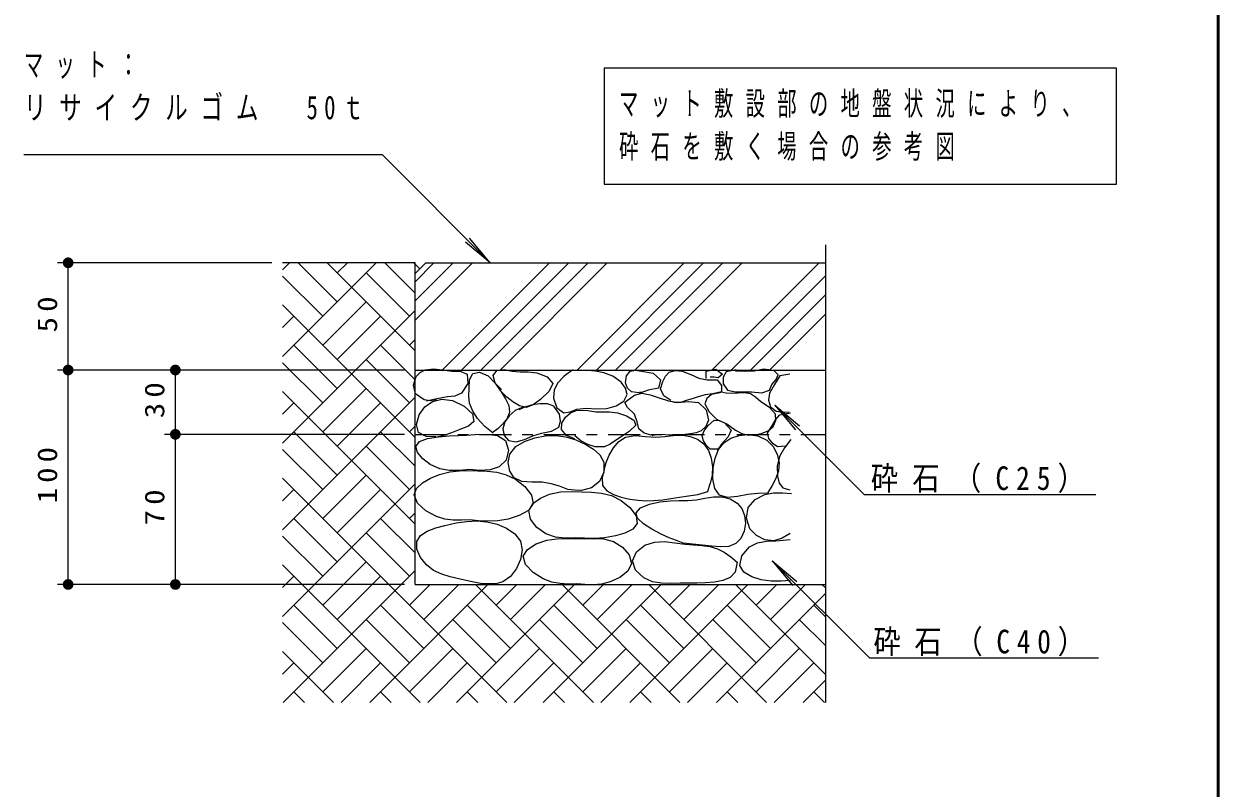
# Model space of a CAD drawing. Units: millimetres on the paper, scale 1:5. Extents: x -365 to 0, y 0 to 257.
# Drawn here: x -111.4 to 0, y 82.6 to 153.9 of the extents above; entities that cross this region are included whole.
import ezdxf

# ---------------------------------------------------------------- set-up
doc = ezdxf.new("R2010")
doc.units = ezdxf.units.MM
doc.linetypes.add('USER2', pattern=[6, 3, -1, 1, -1])
doc.layers.add('LY_1', color=7, linetype='Continuous', lineweight=13)
doc.styles.add('ＭＳ ゴシック', font='')
doc.styles.get('ＭＳ ゴシック').set_extended_font_data('MS Gothic')

# ---------------------------------------------------------------- blocks, each defined once
blk = doc.blocks.new('filled_dot')
at = {"color": 0, "linetype": 'Continuous', "lineweight": -2, "const_width": 1.25}
blk.add_lwpolyline([(-0.625, 0, 1), (0.625, 0, 1)], format="xyb", close=True, dxfattribs=at)

msp = doc.modelspace()

# ---------------------------------------------------------------- linework, layer by layer
at = {"layer": 'LY_1', "lineweight": 50}
msp.add_line((0, 0), (0, 257), dxfattribs=at)
at = {"layer": 'LY_1'}
for p, q in [((-57.278, 149.749), (-57.278, 138.949)), ((-9.478, 149.749), (-57.278, 149.749)), ((-9.478, 138.949), (-9.478, 149.749)), ((-111.397, 141.697), (-77.977, 141.697)), ((-77.977, 141.697), (-67.904, 131.608)), ((-57.278, 138.949), (-9.478, 138.949)), ((-67.904, 131.608), (-69.83, 133.907)), ((-67.904, 131.608), (-70.2, 133.538)), ((-88.268, 131.608), (-108.268, 131.608)), ((-107.268, 121.608), (-107.268, 131.608)), ((-87.268, 122.87), (-78.53, 131.608)), ((-87.268, 130.952), (-86.613, 131.608)), ((-82.169, 127.969), (-85.808, 131.608)), ((-74.909, 123.402), (-83.114, 131.608)), ((-82.169, 130.663), (-81.224, 131.608)), ((-74.909, 128.79), (-77.726, 131.608)), ((-74.47, 131.046), (-75.032, 131.608)), ((-74.909, 126.249), (-69.55, 131.608)), ((-74.909, 128.045), (-71.346, 131.608)), ((-74.909, 129.841), (-73.142, 131.608)), ((-74.909, 101.608), (-74.909, 131.608)), ((-72.366, 121.608), (-62.366, 131.608)), ((-70.57, 121.608), (-60.57, 131.608)), ((-68.774, 121.608), (-58.774, 131.608)), ((-66.978, 121.608), (-56.978, 131.608)), ((-59.794, 121.608), (-49.794, 131.608)), ((-57.997, 121.608), (-47.997, 131.608)), ((-56.201, 121.608), (-46.201, 131.608)), ((-54.405, 121.608), (-44.405, 131.608)), ((-47.221, 121.608), (-37.221, 131.608)), ((-83.516, 126.622), (-87.268, 130.374)), ((-75.434, 126.622), (-79.475, 130.663)), ((-45.425, 121.608), (-36.631, 130.402)), ((-43.629, 121.608), (-36.631, 128.606)), ((-74.909, 115.32), (-87.268, 127.68)), ((-87.268, 114.787), (-74.909, 127.147)), ((-83.516, 123.928), (-79.475, 127.969)), ((-87.268, 125.564), (-86.21, 126.622)), ((-82.169, 122.58), (-78.128, 126.622)), ((-41.833, 121.608), (-36.631, 126.81)), ((-82.169, 119.886), (-86.21, 123.928)), ((-74.909, 120.708), (-78.128, 123.928)), ((-75.434, 123.928), (-74.909, 124.453)), ((-75.434, 118.539), (-79.475, 122.58)), ((-75.909, 121.608), (-108.268, 121.608)), ((-107.268, 101.608), (-107.268, 121.608)), ((-97.268, 115.608), (-97.268, 121.608)), ((-83.516, 118.539), (-87.268, 122.291)), ((-74.909, 107.238), (-87.268, 119.597)), ((-83.516, 115.845), (-79.475, 119.886)), ((-87.268, 106.705), (-74.909, 119.065)), ((-87.268, 117.481), (-86.21, 118.539)), ((-82.169, 114.498), (-78.128, 118.539)), ((-41.346, 118.327), (-39.417, 116.029)), ((-41.346, 118.327), (-39.047, 116.398)), ((-33.003, 109.984), (-41.346, 118.327)), ((-75.434, 115.845), (-74.909, 116.371)), ((-75.909, 115.608), (-98.268, 115.608)), ((-97.268, 101.608), (-97.268, 115.608)), ((-82.169, 111.804), (-86.21, 115.845)), ((-74.909, 112.626), (-78.128, 115.845)), ((-83.516, 110.457), (-87.268, 114.209)), ((-75.434, 110.457), (-79.475, 114.498)), ((-66.361, 90.608), (-87.268, 111.515)), ((-83.516, 107.763), (-79.475, 111.804)), ((-87.268, 98.623), (-74.909, 110.983)), ((-87.268, 109.399), (-86.21, 110.457)), ((-82.169, 106.416), (-78.128, 110.457)), ((-33.003, 109.984), (-11.398, 109.984)), ((-75.434, 107.763), (-74.909, 108.289)), ((-82.169, 103.722), (-86.21, 107.763)), ((-74.909, 104.543), (-78.128, 107.763)), ((-83.516, 102.375), (-87.268, 106.127)), ((-75.434, 102.375), (-79.475, 106.416)), ((-83.516, 99.681), (-79.475, 103.722)), ((-41.587, 103.818), (-39.659, 101.52)), ((-41.587, 103.818), (-39.289, 101.89)), ((-32.519, 94.75), (-41.587, 103.818)), ((-74.443, 90.608), (-87.268, 103.433)), ((-87.201, 90.608), (-74.909, 102.9)), ((-75.909, 101.608), (-108.268, 101.608)), ((-87.268, 101.317), (-86.21, 102.375)), ((-82.169, 98.334), (-78.128, 102.375)), ((-79.119, 90.608), (-68.119, 101.608)), ((-75.434, 99.681), (-73.507, 101.608)), ((-74.087, 98.334), (-70.813, 101.608)), ((-71.037, 90.608), (-60.037, 101.608)), ((-58.279, 90.608), (-69.279, 101.608)), ((-67.352, 99.681), (-65.425, 101.608)), ((-66.005, 98.334), (-62.731, 101.608)), ((-62.955, 90.608), (-51.955, 101.608)), ((-50.196, 90.608), (-61.196, 101.608)), ((-59.27, 99.681), (-57.343, 101.608)), ((-57.923, 98.334), (-54.649, 101.608)), ((-54.873, 90.608), (-43.873, 101.608)), ((-42.114, 90.608), (-53.114, 101.608)), ((-51.187, 99.681), (-49.261, 101.608)), ((-49.84, 98.334), (-46.567, 101.608)), ((-36.631, 93.207), (-45.032, 101.608)), ((-43.105, 99.681), (-41.178, 101.608)), ((-41.758, 98.334), (-38.484, 101.608)), ((-36.631, 101.289), (-36.95, 101.608)), ((-46.79, 90.608), (-36.631, 100.767)), ((-82.169, 95.64), (-86.21, 99.681)), ((-74.087, 95.64), (-78.128, 99.681)), ((-66.005, 95.64), (-70.046, 99.681)), ((-57.923, 95.64), (-61.964, 99.681)), ((-49.84, 95.64), (-53.882, 99.681)), ((-41.758, 95.64), (-45.799, 99.681)), ((-36.631, 98.595), (-37.717, 99.681)), ((-83.516, 94.293), (-87.268, 98.045)), ((-75.434, 94.293), (-79.475, 98.334)), ((-67.352, 94.293), (-71.393, 98.334)), ((-59.27, 94.293), (-63.311, 98.334)), ((-51.187, 94.293), (-55.229, 98.334)), ((-43.105, 94.293), (-47.146, 98.334)), ((-36.631, 95.901), (-39.064, 98.334)), ((-82.525, 90.608), (-87.268, 95.351)), ((-83.516, 91.599), (-79.475, 95.64)), ((-75.434, 91.599), (-71.393, 95.64)), ((-67.352, 91.599), (-63.311, 95.64)), ((-59.27, 91.599), (-55.229, 95.64)), ((-51.187, 91.599), (-47.146, 95.64)), ((-43.105, 91.599), (-39.064, 95.64)), ((-32.519, 94.75), (-11.157, 94.75)), ((-87.268, 93.235), (-86.21, 94.293)), ((-81.813, 90.608), (-78.128, 94.293)), ((-73.731, 90.608), (-70.046, 94.293)), ((-65.649, 90.608), (-61.964, 94.293)), ((-57.567, 90.608), (-53.882, 94.293)), ((-49.484, 90.608), (-45.799, 94.293)), ((-41.402, 90.608), (-37.717, 94.293)), ((-38.708, 90.608), (-36.631, 92.685)), ((-85.219, 90.608), (-86.21, 91.599)), ((-77.137, 90.608), (-78.128, 91.599)), ((-69.055, 90.608), (-70.046, 91.599)), ((-60.973, 90.608), (-61.964, 91.599)), ((-52.891, 90.608), (-53.882, 91.599)), ((-44.808, 90.608), (-45.799, 91.599)), ((-36.726, 90.608), (-37.717, 91.599))]:
    msp.add_line(p, q, dxfattribs=at)
at = {"layer": 'LY_1', "lineweight": 25}
for p, q in [((-36.631, 133.293), (-36.631, 90.608)), ((-74.909, 131.608), (-87.268, 131.608)), ((-73.909, 131.608), (-74.909, 130.608)), ((-73.909, 131.608), (-36.631, 131.608)), ((-74.909, 121.608), (-36.631, 121.608)), ((-74.909, 101.608), (-36.631, 101.608))]:
    msp.add_line(p, q, dxfattribs=at)
at = {"layer": 'LY_1', "linetype": 'USER2'}
msp.add_line((-74.909, 115.608), (-36.631, 115.608), dxfattribs=at)
at = {"layer": 'LY_1', "lineweight": 25}
for points in [[(-72.917, 118.813), (-73.489, 118.73), (-74.066, 118.813), (-74.869, 119.387), (-75.066, 120.187), (-74.812, 120.995), (-74.427, 121.386), (-73.951, 121.627), (-73.185, 121.721), (-72.376, 121.622), (-71.482, 121.512), (-70.644, 121.472), (-70.046, 121.225), (-69.998, 120.341), (-70.563, 119.445), (-71.192, 119.18), (-71.884, 119.1), (-72.867, 118.913), (-73.836, 118.698)], [(-66.831, 119.789), (-67.443, 120.372), (-67.635, 121.11), (-67.29, 121.569), (-66.608, 121.67), (-65.855, 121.512), (-65.095, 121.446), (-64.352, 121.44), (-63.558, 121.34), (-62.599, 120.96), (-62.065, 120.363), (-62.392, 119.621), (-63.214, 118.871), (-63.876, 118.357), (-64.534, 118.124), (-65.171, 118.277), (-65.797, 118.641), (-66.356, 119.069), (-66.831, 119.56)], [(-60.17, 121.627), (-60.613, 121.328), (-61.032, 120.995), (-61.606, 120.421), (-61.947, 119.76), (-62.008, 118.985), (-61.676, 118.095), (-61.032, 117.607), (-60.444, 117.707), (-59.826, 117.952), (-58.92, 118.064), (-58.003, 117.991), (-57.013, 118.009), (-56.148, 118.257), (-55.436, 118.711), (-55.118, 119.33), (-55.275, 119.924), (-55.692, 120.478), (-56.448, 121.026), (-57.3, 121.34), (-58.068, 121.492), (-58.85, 121.569), (-59.482, 121.589), (-60.113, 121.569)], [(-53.797, 119.445), (-54.716, 119.56), (-55.103, 119.912), (-55.29, 120.421), (-55.195, 121.061), (-54.831, 121.512), (-54.36, 121.593), (-53.797, 121.512), (-52.688, 121.303), (-52.017, 120.708), (-52.189, 119.904), (-53.166, 119.732), (-53.74, 119.502), (-53.969, 119.502)], [(-51.041, 118.756), (-51.692, 119.208), (-52.017, 119.847), (-51.788, 120.536), (-51.539, 121.022), (-51.213, 121.397), (-50.652, 121.575), (-50.008, 121.512), (-49.199, 121.193), (-48.444, 120.838), (-47.653, 120.708), (-46.735, 120.708), (-46.32, 120.156), (-46.333, 119.56), (-47.137, 119.387), (-47.863, 119.283), (-48.515, 119.1), (-49.051, 118.935), (-49.606, 118.756), (-50.154, 118.591), (-50.697, 118.583), (-50.869, 118.641)], [(-47.768, 120.823), (-47.768, 121.512), (-46.851, 121.679), (-46.218, 121.225), (-46.62, 120.88), (-47.022, 120.938), (-47.366, 120.938)], [(-44.955, 121.627), (-45.874, 121.454), (-46.161, 120.938), (-46.161, 120.306), (-45.759, 119.732), (-45.012, 119.56), (-44.285, 119.57), (-43.519, 119.56), (-42.556, 119.478), (-41.854, 119.732), (-41.625, 120.249), (-41.237, 120.73), (-41.05, 121.167), (-41.452, 121.569), (-42.362, 121.693), (-43.29, 121.512), (-44.153, 121.476), (-45.012, 121.512)], [(-67.635, 115.713), (-68.404, 116.338), (-69.07, 117.091), (-69.527, 117.785), (-69.817, 118.526), (-69.884, 119.183), (-69.874, 119.904), (-69.837, 120.704), (-69.53, 121.282), (-68.898, 121.397), (-68.087, 121.077), (-67.455, 120.4), (-66.888, 119.56), (-66.466, 118.92), (-66.153, 118.29), (-66.085, 117.665), (-66.312, 117.097), (-66.716, 116.574), (-67.151, 116.16), (-67.635, 115.827)], [(-39.96, 121.225), (-40.878, 121.052), (-41.395, 120.249), (-41.854, 119.445), (-41.944, 118.794), (-41.739, 118.182), (-41.223, 117.78), (-40.591, 117.665), (-40.017, 117.722)], [(-52.878, 115.54), (-53.534, 115.732), (-54.027, 116.115), (-54.188, 116.77), (-54.429, 117.493), (-55.106, 118.1), (-55.347, 118.583), (-55.118, 118.756), (-54.429, 119.273), (-53.743, 119.436), (-52.974, 119.299), (-52.146, 119.011), (-51.283, 118.723), (-50.41, 118.583), (-49.388, 118.677), (-48.457, 118.583), (-47.751, 117.899), (-47.539, 116.918), (-47.776, 116.355), (-48.228, 115.942), (-48.699, 115.752), (-49.204, 115.655), (-49.721, 115.586), (-50.237, 115.54), (-51.213, 115.54), (-51.907, 115.584), (-52.591, 115.54), (-52.821, 115.483)], [(-46.333, 119.502), (-47.252, 119.33), (-47.696, 118.953), (-47.883, 118.469), (-47.481, 117.722), (-46.792, 117.033), (-46.312, 116.798), (-45.816, 116.574), (-45.012, 116), (-44.434, 115.695), (-43.806, 115.54), (-43.174, 115.561), (-42.543, 115.713), (-41.97, 115.95), (-41.51, 116.344), (-41.262, 116.909), (-41.28, 117.493), (-41.843, 118.121), (-42.658, 118.641), (-43.143, 119.061), (-43.634, 119.387), (-44.186, 119.476), (-44.783, 119.445), (-45.334, 119.418), (-45.874, 119.445), (-46.218, 119.502)], [(-72.975, 115.368), (-73.866, 115.406), (-74.582, 115.77), (-74.775, 116.535), (-74.525, 117.435), (-73.999, 118.183), (-73.274, 118.677), (-72.399, 118.88), (-71.424, 118.756), (-70.337, 118.237), (-69.548, 117.507), (-69.415, 116.804), (-69.938, 116.381), (-70.735, 116.057), (-71.515, 115.761), (-72.237, 115.507), (-72.975, 115.311)], [(-64.764, 118.182), (-65.568, 117.837), (-66.142, 117.32), (-66.538, 116.764), (-66.716, 116.115), (-66.582, 115.486), (-66.199, 115.024), (-65.489, 114.918), (-64.706, 115.138), (-63.91, 115.457), (-63.099, 115.713), (-62.184, 115.891), (-61.491, 116.287), (-61.334, 116.845), (-61.434, 117.493), (-61.95, 118.239), (-62.567, 118.458), (-63.271, 118.469), (-63.965, 118.373), (-64.616, 118.185), (-65.223, 117.894)], [(-59.998, 115.196), (-60.767, 115.503), (-61.261, 116.057), (-61.206, 116.638), (-60.86, 117.205), (-60.407, 117.61), (-59.883, 117.837), (-58.968, 117.851), (-58.046, 117.722), (-57.416, 117.705), (-56.771, 117.702), (-56.036, 117.607), (-55.182, 117.337), (-54.495, 116.931), (-54.314, 116.459), (-54.946, 115.885), (-55.6, 115.445), (-56.209, 115.024), (-56.703, 114.687), (-57.242, 114.449), (-58.103, 114.449), (-58.805, 114.662), (-59.446, 115.015), (-59.998, 115.483)], [(-40.361, 114.507), (-41.108, 114.449), (-41.51, 114.737), (-41.898, 115.208), (-42.027, 115.713), (-41.682, 116.287), (-41.313, 116.929), (-40.878, 117.435), (-39.902, 117.607)], [(-46.62, 114.22), (-47.366, 114.22), (-47.711, 114.564), (-47.996, 115.017), (-48.113, 115.483), (-47.942, 115.95), (-47.596, 116.402), (-47.022, 116.918), (-46.554, 116.914), (-46.046, 116.689), (-45.414, 116), (-45.701, 115.368), (-46.333, 114.679), (-46.735, 114.105)], [(-57.256, 112.287), (-57.085, 112.987), (-56.806, 113.666), (-56.401, 114.353), (-55.887, 114.942), (-55.272, 115.34), (-54.383, 115.492), (-53.416, 115.419), (-52.435, 115.34), (-51.608, 115.394), (-50.795, 115.495), (-49.971, 115.526), (-49.24, 115.417), (-48.55, 115.157), (-47.971, 114.735), (-47.536, 114.116), (-47.274, 113.387), (-47.158, 112.589), (-47.192, 111.79), (-47.367, 111.015)], [(-39.859, 115.128), (-40.443, 114.353), (-40.9, 113.532), (-41.119, 112.655), (-41.098, 111.694), (-40.944, 111.07), (-40.602, 110.618), (-39.958, 110.445)], [(-57.256, 112.287), (-57.466, 111.549), (-57.411, 110.829), (-57.026, 110.334), (-56.408, 109.993), (-55.69, 109.76), (-54.882, 109.575), (-54.108, 109.464), (-53.357, 109.419), (-52.621, 109.434), (-51.839, 109.508), (-51.051, 109.623), (-50.245, 109.756), (-49.409, 109.886), (-48.529, 109.992), (-47.599, 110.271), (-47.367, 111.015)], [(-39.909, 106.352), (-40.655, 105.931), (-41.445, 105.692), (-42.284, 105.776), (-43.073, 106.163), (-43.675, 106.803), (-43.994, 107.789), (-43.824, 108.78), (-43.189, 109.532), (-42.287, 109.994), (-41.472, 110.154), (-40.644, 110.164), (-39.809, 110.098)], [(-39.909, 101.981), (-40.777, 101.914), (-41.676, 101.914), (-42.634, 102.05), (-43.505, 102.325), (-44.236, 102.762), (-44.617, 103.368), (-44.42, 104.291), (-43.725, 105.103), (-42.952, 105.489), (-42.111, 105.641), (-41.247, 105.692), (-40.574, 105.739), (-39.909, 105.796)]]:
    msp.add_lwpolyline(points, dxfattribs=at)
for points in [[(-69.841, 112.318), (-70.764, 112.23), (-71.685, 112.226), (-72.601, 112.389), (-73.509, 112.804), (-74.175, 113.321), (-74.674, 113.916), (-74.847, 114.469), (-74.508, 114.934), (-73.733, 115.227), (-72.735, 115.392), (-71.725, 115.475), (-70.868, 115.516), (-70.095, 115.543), (-69.296, 115.579), (-68.235, 115.624), (-67.215, 115.508), (-66.471, 115.024), (-66.202, 114.134), (-66.422, 113.186), (-67.056, 112.582), (-67.909, 112.284), (-68.881, 112.225)], [(-60.673, 110.48), (-61.431, 110.77), (-62.215, 111.008), (-63.052, 111.139), (-64.015, 111.15), (-64.935, 111.211), (-65.679, 111.555), (-66.079, 112.187), (-66.222, 112.993), (-66.075, 113.775), (-65.507, 114.48), (-64.687, 114.955), (-63.74, 115.296), (-62.776, 115.482), (-61.813, 115.51), (-60.858, 115.38), (-59.917, 115.099), (-58.988, 114.677), (-58.267, 114.237), (-57.667, 113.689), (-57.303, 113.012), (-57.292, 112.078), (-57.7, 111.208), (-58.457, 110.621), (-59.385, 110.376), (-60.032, 110.388)], [(-42.04, 110.133), (-42.929, 110.096), (-43.873, 109.994), (-44.84, 109.818), (-45.763, 109.727), (-46.5, 109.925), (-46.942, 110.55), (-47.119, 111.472), (-47.094, 112.492), (-46.928, 113.402), (-46.608, 114.187), (-46.103, 114.816), (-45.456, 115.237), (-44.69, 115.492), (-43.873, 115.579), (-42.928, 115.458), (-42.089, 115.059), (-41.512, 114.479), (-41.118, 113.746), (-40.949, 112.943), (-41.015, 112.205), (-41.249, 111.495), (-41.594, 110.827)], [(-69.841, 107.635), (-70.59, 107.597), (-71.346, 107.606), (-72.118, 107.707), (-72.914, 107.947), (-73.908, 108.479), (-74.689, 109.187), (-74.995, 109.959), (-74.771, 110.546), (-74.215, 111.076), (-73.454, 111.525), (-72.617, 111.867), (-71.67, 112.113), (-70.774, 112.221), (-69.908, 112.239), (-69.048, 112.214), (-68.174, 112.173), (-67.293, 112.07), (-66.409, 111.839), (-65.53, 111.416), (-64.672, 110.747), (-64.052, 109.948), (-63.894, 109.161), (-64.336, 108.516), (-65.196, 108.029), (-66.224, 107.704), (-67.2, 107.543), (-68.115, 107.505), (-68.989, 107.549)], [(-59.979, 105.97), (-60.896, 105.931), (-61.807, 106.008), (-62.705, 106.317), (-63.535, 106.914), (-64.134, 107.693), (-64.291, 108.502), (-63.929, 109.151), (-63.219, 109.67), (-62.358, 110.029), (-61.334, 110.235), (-60.351, 110.27), (-59.385, 110.237), (-58.456, 110.206), (-57.524, 110.121), (-56.593, 109.894), (-55.668, 109.439), (-54.865, 108.784), (-54.295, 108.016), (-54.181, 107.288), (-54.587, 106.776), (-55.332, 106.4), (-56.213, 106.143), (-57.239, 105.968), (-58.192, 105.905), (-59.098, 105.919)], [(-49.892, 105.453), (-50.531, 105.693), (-51.207, 105.968), (-51.956, 106.312), (-52.81, 106.763), (-53.603, 107.277), (-54.159, 107.806), (-54.299, 108.304), (-53.874, 108.752), (-53.043, 109.096), (-52.068, 109.319), (-51.126, 109.423), (-50.273, 109.445), (-49.467, 109.454), (-48.665, 109.515), (-47.882, 109.651), (-47.078, 109.78), (-46.266, 109.788), (-45.52, 109.599), (-44.871, 109.202), (-44.44, 108.679), (-44.175, 108.038), (-44.09, 107.328), (-44.203, 106.578), (-44.507, 105.906), (-44.983, 105.414), (-45.648, 105.162), (-46.415, 105.119), (-47.214, 105.18), (-48.138, 105.272), (-49.025, 105.363)], [(-68.801, 101.703), (-69.747, 101.893), (-70.689, 102.096), (-71.625, 102.327), (-72.419, 102.57), (-73.173, 102.916), (-73.855, 103.438), (-74.394, 104.125), (-74.729, 104.899), (-74.748, 105.623), (-74.401, 106.17), (-73.773, 106.579), (-72.975, 106.883), (-72.121, 107.115), (-71.074, 107.346), (-70.092, 107.493), (-69.148, 107.534), (-68.214, 107.45), (-67.264, 107.219), (-66.381, 106.859), (-65.606, 106.344), (-65.084, 105.658), (-64.921, 104.839), (-65.06, 103.949), (-65.431, 103.091), (-65.998, 102.341), (-66.719, 101.842), (-67.369, 101.676), (-68.071, 101.654)], [(-59.831, 101.667), (-60.596, 101.65), (-61.368, 101.686), (-62.151, 101.824), (-62.953, 102.118), (-63.899, 102.709), (-64.615, 103.46), (-64.836, 104.234), (-64.431, 104.878), (-63.602, 105.386), (-62.606, 105.726), (-61.68, 105.878), (-60.811, 105.908), (-59.973, 105.881), (-59.137, 105.865), (-58.239, 105.895), (-57.326, 105.864), (-56.411, 105.622), (-55.567, 105.092), (-54.937, 104.364), (-54.726, 103.575), (-55.064, 102.854), (-55.798, 102.26), (-56.709, 101.841), (-57.518, 101.642), (-58.303, 101.576), (-59.071, 101.599)], [(-44.871, 103.696), (-45.038, 102.759), (-45.501, 102.272), (-46.201, 101.979), (-46.991, 101.821), (-47.827, 101.746), (-48.619, 101.732), (-49.392, 101.743), (-50.171, 101.743), (-51.037, 101.713), (-51.911, 101.72), (-52.766, 101.856), (-53.574, 102.212), (-54.335, 102.926), (-54.634, 103.813), (-54.253, 104.638), (-53.463, 105.258), (-52.566, 105.557), (-51.638, 105.6), (-50.688, 105.501), (-49.725, 105.375), (-48.94, 105.314), (-48.166, 105.257), (-47.419, 105.152), (-46.712, 104.946), (-46.07, 104.611), (-45.462, 104.178)]]:
    msp.add_lwpolyline(points, close=True, dxfattribs=at)

# ---------------------------------------------------------------- block references
at = {"layer": 'LY_1', "xscale": 0.4, "yscale": 0.4}
for p, rotation in [((-107.268, 131.608), 270), ((-107.268, 121.608), 90), ((-107.268, 121.608), 270), ((-97.268, 121.608), 270), ((-97.268, 115.608), 90), ((-97.268, 115.608), 270), ((-107.268, 101.608), 90), ((-97.268, 101.608), 90)]:
    msp.add_blockref('filled_dot', p, dxfattribs=dict(at, rotation=rotation))

# ---------------------------------------------------------------- texts
at = {"layer": 'LY_1', "char_height": 2.199, "style": 'ＭＳ ゴシック'}
for s, insert, attachment_point in [('\\T1.64;\\W0.6;マット：', (-111.397, 151.197), 1), ('\\T1.57;\\W0.7;リサイクルゴム\u300050ｔ', (-111.397, 147.197), 1), ('\\T1.64;\\W0.6;マット敷設部の地盤状況により、', (-55.878, 146.349), 4), ('\\T1.64;\\W0.6;砕石を敷く場合の参考図', (-55.878, 142.349), 4), ('\\T1.52;\\W0.85;砕石（C25）', (-32.398, 110.134), 7), ('\\T1.5;\\W0.85;砕石（C40）', (-32.157, 94.9), 7)]:
    msp.add_mtext(s, dxfattribs=dict(at, insert=insert, attachment_point=attachment_point))
at = {"layer": 'LY_1', "char_height": 1.833, "attachment_point": 8, "rotation": 90, "style": 'ＭＳ ゴシック'}
for s, insert in [('\\T1.34;\\W1.15;50', (-108.268, 127.035)), ('\\T1.34;\\W1.15;30', (-98.268, 119.035)), ('\\T1.33;\\W1.15;100', (-108.268, 112.036)), ('\\T1.34;\\W1.15;70', (-98.268, 109.035))]:
    msp.add_mtext(s, dxfattribs=dict(at, insert=insert))

doc.saveas('drawing.dxf')
